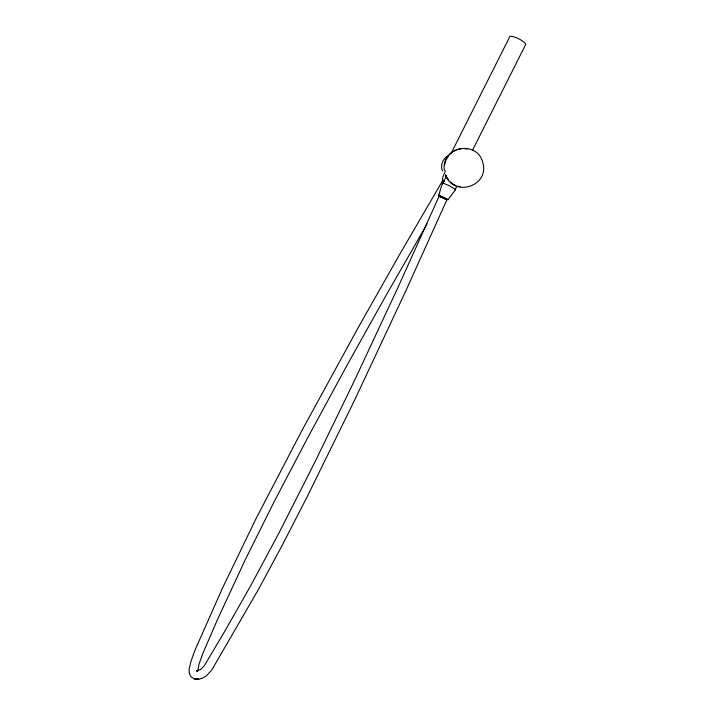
<?xml version="1.0" encoding="UTF-8"?>
<svg xmlns="http://www.w3.org/2000/svg" width="715" height="715" viewBox="0 0 715 715"><rect width="100%" height="100%" fill="white"/><g stroke="black" fill="none" stroke-linecap="round" stroke-linejoin="round"><path stroke-width="1.07" d="M197.626 671.367L199.083 663.895L202.89 653.331L217.628 619.199L245.227 559.818L274.48 501.063L308.085 437.035L347.57 364.293L386.297 294.991L427.078 223.974M443.005 180.859C440.878 178.107 445.454 173.388 445.213 170.322M444.596 164.986L445.954 160.16L448.475 155.852M438.787 195.106L442.487 182.879L449.038 185.578L455.643 189.529L448.037 199.726L438.787 195.106L448.037 199.726M444.605 181.074L442.853 180.323L441.003 183.398L399.372 254.915L358.51 327.059L302.159 430.09L255.899 518.867L222.669 587.703L194.909 650.355L190.923 661.455L189.171 669.008L189.198 672.752L190.807 676.649L194.614 679.08L198.707 679.25L202.506 678.169L206.117 676.14L211.783 669.955L258.553 589.24L281.585 546.457L306.941 497.211L354.22 400.954L405.646 291.255L446.911 199.771L444.122 198.386L439.064 196.33L397.844 287.716L353.934 381.694L314.698 462.507L278.787 533.336L251.028 585.156L225.475 630.04L204.588 665.316L201.076 669.267L196.84 670.911L197.465 671.305M451.263 153.046L510.001 36.268C515.077 36.259 522.719 40.21 525.829 44.196L472.606 150.061M446.401 175.863L442.648 184.023M454.981 190.02L456.965 186.07M449.27 154.887L451.996 152.358M442.469 180.403L444.444 181.056M453.006 151.634L456.268 149.909M448.305 155.888C442.71 158.274 440.011 165.424 442.46 170.957M458.601 149.131L461.005 148.675M446.911 199.771L439.064 196.33M464.67 148.595L467.083 148.961M460.254 186.731L457.868 186.213M455.571 185.373L453.399 184.238M452.372 183.558L450.468 182.003M448.77 180.207L446.696 177.114M445.66 174.853L446.142 175.997M445.499 175.014C453.596 197.581 489.373 186.374 482.929 163.1C477.897 139.648 440.842 146.173 444.31 170.063M197.519 670.867L196.84 670.911L197.519 670.867M198.636 679.241L194.614 679.08L198.636 679.241"/></g></svg>
